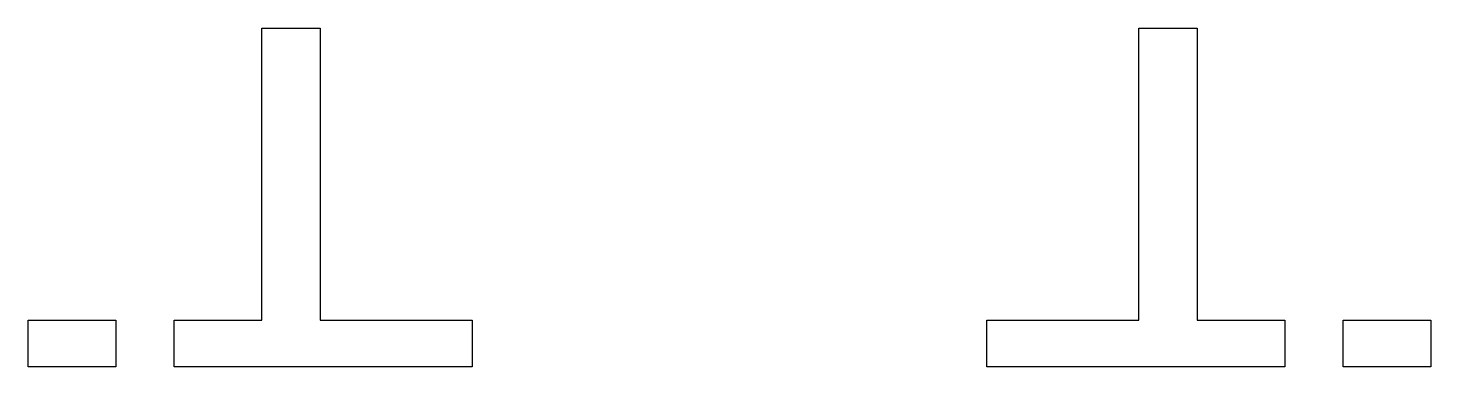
# Model space of a CAD drawing. Extents: x -60 to 60, y -4 to 25.
import ezdxf

# ---------------------------------------------------------------- set-up
doc = ezdxf.new("R2010")
doc.units = 0
doc.header["$MEASUREMENT"] = 0
doc.layers.get('0').update_dxf_attribs({"linetype": 'CONTINUOUS'})

# ---------------------------------------------------------------- blocks, each defined once
blk = doc.blocks.new('POLARPATTERN_CS')
at = {"color": 0}
for points in [[(-47.5, 0), (-40, 0), (-40, 25), (-35, 25), (-35, 0), (-22, 0), (-22, -4), (-47.5, -4)], [(40, 0), (47.5, 0), (47.5, -4), (22, -4), (22, 0), (35, 0), (35, 25), (40, 25)], [(-60, -4), (-60, 0), (-52.5, 0), (-52.5, -4)], [(52.5, 0), (60, 0), (60, -4), (52.5, -4)]]:
    blk.add_lwpolyline(points, close=True, dxfattribs=at)

msp = doc.modelspace()

# ---------------------------------------------------------------- block references
msp.add_blockref('POLARPATTERN_CS', (0, 0))

doc.saveas('drawing.dxf')
